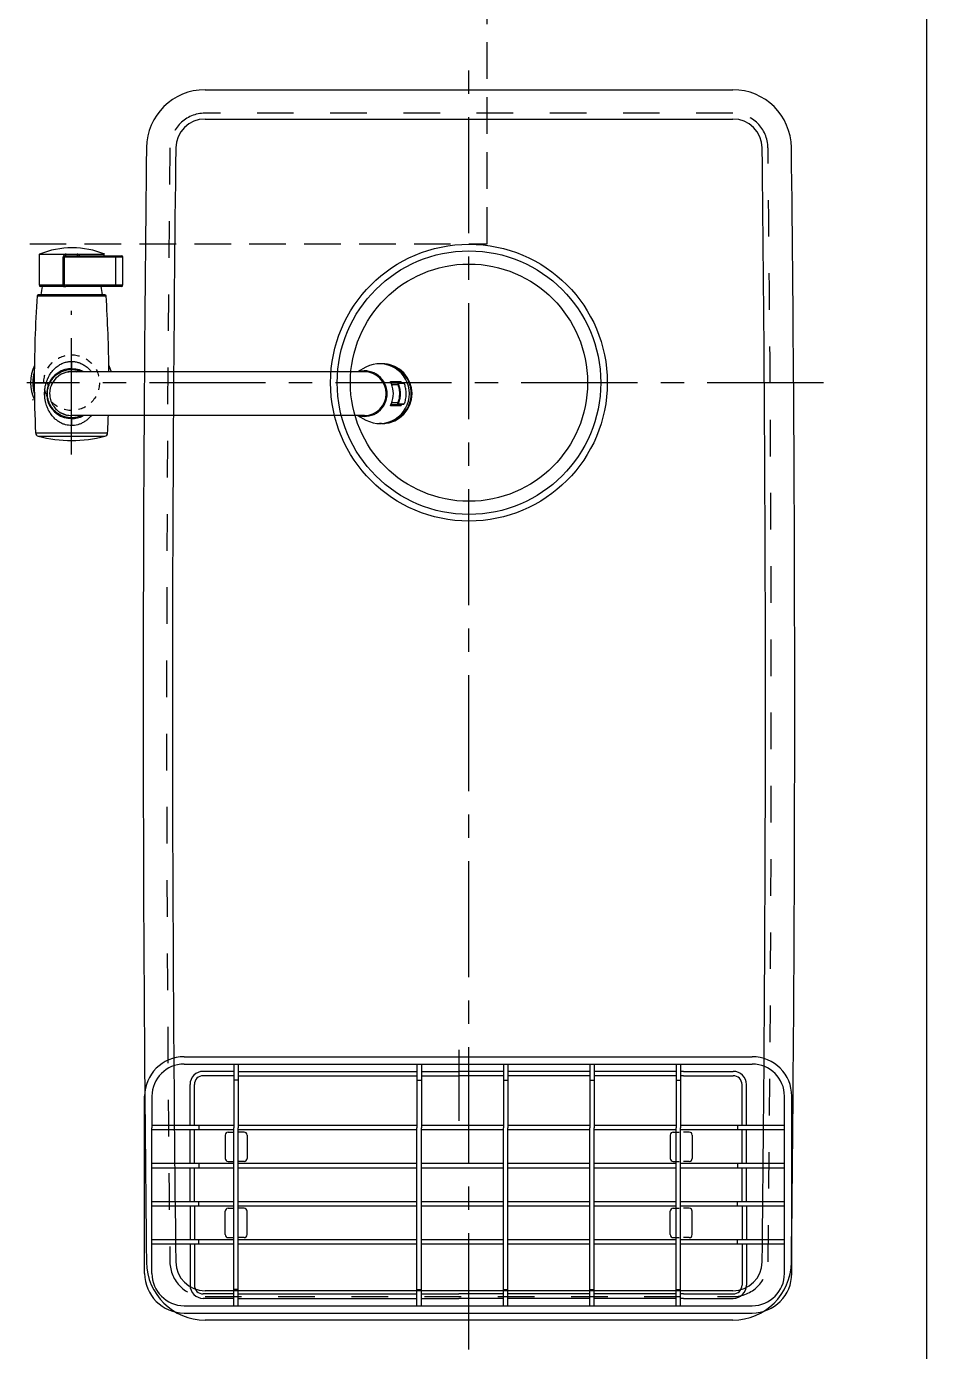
# Model space of a CAD drawing. Header units: millimetres. Extents: x -33000 to 294000, y 0 to 42408.
# Drawn here: x 50022 to 50636, y 13893 to 14798 of the extents above; entities that cross this region are included whole.
import ezdxf

# ---------------------------------------------------------------- set-up
doc = ezdxf.new("R2010")
doc.units = ezdxf.units.MM
doc.header["$LTSCALE"] = 50
for name, pattern in [('( Hidden )', [0.375, 0.25, -0.125]), ('CENTER', [50.8, 31.75, -6.35, 6.35, -6.35]), ('HIDDEN', [2, 1, -1])]:
    doc.linetypes.add(name, pattern=pattern)
doc.layers.add('arch', color=8, linetype='Continuous')

msp = doc.modelspace()

# ---------------------------------------------------------------- linework, layer by layer
at = {"layer": 'arch', "linetype": '( Hidden )', "ltscale": 2}
for p, q in [((50336.21, 14649.48), (50336.21, 15554.48)), ((49986.21, 14649.48), (50336.21, 14649.48))]:
    msp.add_line(p, q, dxfattribs=at)
at = {"layer": 'arch'}
for p, q in [((50636.21, 15554.48), (50636.21, 13134.6)), ((50143.46, 14754.6), (50503.95, 14754.6)), ((50143.46, 14734.6), (50503.95, 14734.6)), ((50129.2, 14094.41), (50517.2, 14094.41)), ((50316.7, 14099.05), (50316.7, 14050.55)), ((50129.2, 14089.41), (50517.2, 14089.41)), ((50163.2, 14089.41), (50163.2, 14045.91)), ((50166.2, 14089.41), (50166.2, 14045.91)), ((50288.2, 14089.41), (50288.2, 14045.91)), ((50291.2, 14089.41), (50291.2, 14045.91)), ((50347.2, 14089.41), (50347.2, 14045.91)), ((50350.2, 14089.41), (50350.2, 14045.91)), ((50406.2, 14089.41), (50406.2, 14045.91)), ((50409.2, 14089.41), (50409.2, 14045.91)), ((50465.2, 14089.41), (50465.2, 14045.91)), ((50468.2, 14089.41), (50468.2, 14045.91)), ((50163.2, 14084.41), (50142.2, 14084.41)), ((50163.2, 14081.41), (50142.2, 14081.41)), ((50166.2, 14078.41), (50163.2, 14078.41)), ((50166.2, 14084.41), (50288.2, 14084.41)), ((50166.2, 14081.41), (50288.2, 14081.41)), ((50288.2, 14078.41), (50291.2, 14078.41)), ((50291.2, 14084.41), (50316.7, 14084.41)), ((50291.2, 14081.41), (50316.7, 14081.41)), ((50347.2, 14084.41), (50316.7, 14084.41)), ((50347.2, 14081.41), (50316.7, 14081.41)), ((50347.2, 14078.41), (50350.2, 14078.41)), ((50406.2, 14084.41), (50350.2, 14084.41)), ((50406.2, 14081.41), (50350.2, 14081.41)), ((50406.2, 14078.41), (50409.2, 14078.41)), ((50465.2, 14084.41), (50409.2, 14084.41)), ((50465.2, 14081.41), (50409.2, 14081.41)), ((50465.2, 14078.41), (50468.2, 14078.41)), ((50470.2, 14084.41), (50468.2, 14084.41)), ((50470.2, 14081.41), (50468.2, 14081.41)), ((50470.2, 14084.41), (50504.2, 14084.41)), ((50470.2, 14081.41), (50504.2, 14081.41)), ((50102.2, 13951.05), (50102.2, 14067.41)), ((50107.2, 14067.41), (50107.2, 14045.91)), ((50133.2, 14047.41), (50133.2, 14075.41)), ((50136.2, 14047.41), (50136.2, 14075.41)), ((50510.2, 14047.41), (50510.2, 14075.41)), ((50513.2, 14047.41), (50513.2, 14075.41)), ((50539.2, 13946.41), (50539.2, 14067.41)), ((50544.2, 13946.41), (50544.2, 14067.41)), ((50102.2, 13946.41), (50102.2, 14045.91)), ((50163.2, 14047.41), (50107.2, 14047.41)), ((50107.2, 13946.41), (50107.2, 14045.91)), ((50163.2, 14044.41), (50107.2, 14044.41)), ((50133.2, 14021.41), (50133.2, 14044.41)), ((50136.2, 14021.41), (50136.2, 14044.41)), ((50139.2, 14047.41), (50139.2, 14044.41)), ((50157.2, 14040.91), (50157.2, 14024.91)), ((50159.2, 14042.91), (50163.2, 14042.91)), ((50163.2, 13924.41), (50163.2, 14045.91)), ((50288.2, 14047.41), (50166.2, 14047.41)), ((50166.2, 13924.41), (50166.2, 14045.91)), ((50288.2, 14044.41), (50166.2, 14044.41)), ((50170.2, 14042.91), (50166.2, 14042.91)), ((50172.2, 14040.91), (50172.2, 14024.91)), ((50288.2, 13924.41), (50288.2, 14045.91)), ((50347.2, 14047.41), (50291.2, 14047.41)), ((50291.2, 13924.41), (50291.2, 14045.91)), ((50347.2, 14044.41), (50291.2, 14044.41)), ((50347.2, 13924.41), (50347.2, 14045.91)), ((50406.2, 14047.41), (50350.2, 14047.41)), ((50350.2, 13924.41), (50350.2, 14045.91)), ((50406.2, 14044.41), (50350.2, 14044.41)), ((50406.2, 13924.41), (50406.2, 14045.91)), ((50465.2, 14047.41), (50409.2, 14047.41)), ((50409.2, 13924.41), (50409.2, 14045.91)), ((50465.2, 14044.41), (50409.2, 14044.41)), ((50461.2, 14040.91), (50461.2, 14024.91)), ((50463.2, 14042.91), (50467.2, 14042.91)), ((50465.2, 13924.41), (50465.2, 14045.91)), ((50539.2, 14047.41), (50468.2, 14047.41)), ((50468.2, 13924.41), (50468.2, 14045.91)), ((50539.2, 14044.41), (50468.2, 14044.41)), ((50474.2, 14042.91), (50470.2, 14042.91)), ((50476.2, 14040.91), (50476.2, 14024.91)), ((50507.2, 14047.41), (50507.2, 14044.41)), ((50510.2, 14021.41), (50510.2, 14044.41)), ((50513.2, 14021.41), (50513.2, 14044.41)), ((50159.2, 14022.91), (50163.2, 14022.91)), ((50170.2, 14022.91), (50166.2, 14022.91)), ((50463.2, 14022.91), (50467.2, 14022.91)), ((50474.2, 14022.91), (50470.2, 14022.91)), ((50163.2, 14021.41), (50107.2, 14021.41)), ((50163.2, 14018.41), (50107.2, 14018.41)), ((50133.2, 13995.41), (50133.2, 14018.41)), ((50136.2, 13995.41), (50136.2, 14018.41)), ((50139.2, 14021.41), (50139.2, 14018.41)), ((50288.2, 14021.41), (50166.2, 14021.41)), ((50288.2, 14018.41), (50166.2, 14018.41)), ((50347.2, 14021.41), (50291.2, 14021.41)), ((50347.2, 14018.41), (50291.2, 14018.41)), ((50406.2, 14021.41), (50350.2, 14021.41)), ((50406.2, 14018.41), (50350.2, 14018.41)), ((50465.2, 14021.41), (50409.2, 14021.41)), ((50465.2, 14018.41), (50409.2, 14018.41)), ((50539.2, 14021.41), (50468.2, 14021.41)), ((50539.2, 14018.41), (50468.2, 14018.41)), ((50507.2, 14021.41), (50507.2, 14018.41)), ((50510.2, 13995.41), (50510.2, 14018.41)), ((50513.2, 13995.41), (50513.2, 14018.41)), ((50163.2, 13995.41), (50107.2, 13995.41)), ((50139.2, 13992.41), (50139.2, 13995.41)), ((50288.2, 13995.41), (50166.2, 13995.41)), ((50347.2, 13995.41), (50291.2, 13995.41)), ((50406.2, 13995.41), (50350.2, 13995.41)), ((50465.2, 13995.41), (50409.2, 13995.41)), ((50539.2, 13995.41), (50468.2, 13995.41)), ((50507.2, 13992.41), (50507.2, 13995.41)), ((50163.2, 13992.41), (50107.2, 13992.41)), ((50133.2, 13992.41), (50133.2, 13969.41)), ((50136.2, 13992.41), (50136.2, 13969.41)), ((50157.2, 13972.91), (50157.2, 13988.91)), ((50159.2, 13990.91), (50163.2, 13990.91)), ((50288.2, 13992.41), (50166.2, 13992.41)), ((50170.2, 13990.91), (50166.2, 13990.91)), ((50172.2, 13972.91), (50172.2, 13988.91)), ((50347.2, 13992.41), (50291.2, 13992.41)), ((50406.2, 13992.41), (50350.2, 13992.41)), ((50465.2, 13992.41), (50409.2, 13992.41)), ((50461.2, 13972.91), (50461.2, 13988.91)), ((50463.2, 13990.91), (50467.2, 13990.91)), ((50539.2, 13992.41), (50468.2, 13992.41)), ((50474.2, 13990.91), (50470.2, 13990.91)), ((50476.2, 13972.91), (50476.2, 13988.91)), ((50510.2, 13992.41), (50510.2, 13969.41)), ((50513.2, 13992.41), (50513.2, 13969.41)), ((50163.2, 13969.41), (50107.2, 13969.41)), ((50139.2, 13966.41), (50139.2, 13969.41)), ((50159.2, 13970.91), (50163.2, 13970.91)), ((50170.2, 13970.91), (50166.2, 13970.91)), ((50288.2, 13969.41), (50166.2, 13969.41)), ((50347.2, 13969.41), (50291.2, 13969.41)), ((50406.2, 13969.41), (50350.2, 13969.41)), ((50465.2, 13969.41), (50409.2, 13969.41)), ((50463.2, 13970.91), (50467.2, 13970.91)), ((50539.2, 13969.41), (50468.2, 13969.41)), ((50474.2, 13970.91), (50470.2, 13970.91)), ((50507.2, 13966.41), (50507.2, 13969.41)), ((50163.2, 13966.41), (50107.2, 13966.41)), ((50133.2, 13966.41), (50133.2, 13938.41)), ((50136.2, 13966.41), (50136.2, 13938.41)), ((50288.2, 13966.41), (50166.2, 13966.41)), ((50347.2, 13966.41), (50291.2, 13966.41)), ((50406.2, 13966.41), (50350.2, 13966.41)), ((50465.2, 13966.41), (50409.2, 13966.41)), ((50539.2, 13966.41), (50468.2, 13966.41)), ((50510.2, 13966.41), (50510.2, 13938.41)), ((50513.2, 13966.41), (50513.2, 13938.41)), ((50163.2, 13932.41), (50142.2, 13932.41)), ((50503.95, 13934.6), (50143.46, 13934.6)), ((50166.2, 13935.41), (50163.2, 13935.41)), ((50166.2, 13932.41), (50288.2, 13932.41)), ((50288.2, 13935.41), (50291.2, 13935.41)), ((50291.2, 13932.41), (50316.7, 13932.41)), ((50347.2, 13932.41), (50316.7, 13932.41)), ((50347.2, 13935.41), (50350.2, 13935.41)), ((50406.2, 13932.41), (50350.2, 13932.41)), ((50406.2, 13935.41), (50409.2, 13935.41)), ((50465.2, 13932.41), (50409.2, 13932.41)), ((50465.2, 13935.41), (50468.2, 13935.41)), ((50470.2, 13932.41), (50468.2, 13932.41)), ((50470.2, 13932.41), (50504.2, 13932.41)), ((50129.2, 13924.41), (50517.2, 13924.41)), ((50163.2, 13929.41), (50142.2, 13929.41)), ((50166.2, 13929.41), (50288.2, 13929.41)), ((50291.2, 13929.41), (50316.7, 13929.41)), ((50347.2, 13929.41), (50316.7, 13929.41)), ((50406.2, 13929.41), (50350.2, 13929.41)), ((50465.2, 13929.41), (50409.2, 13929.41)), ((50470.2, 13929.41), (50468.2, 13929.41)), ((50470.2, 13929.41), (50504.2, 13929.41)), ((50129.2, 13919.41), (50517.2, 13919.41)), ((50503.95, 13914.6), (50143.46, 13914.6))]:
    msp.add_line(p, q, dxfattribs=at)
at = {"layer": 'arch', "linetype": 'CENTER', "ltscale": 0.05}
for p, q in [((50323.71, 13894.6), (50323.71, 14774.6)), ((50052.33, 14505.6), (50052.33, 14603.6)), ((50565.83, 14554.6), (50021.83, 14554.6))]:
    msp.add_line(p, q, dxfattribs=at)
at = {"layer": 'arch', "linetype": 'HIDDEN', "ltscale": 0.5}
for p, q in [((50503.95, 14738.6), (50143.46, 14738.6)), ((50143.46, 13930.6), (50503.95, 13930.6))]:
    msp.add_line(p, q, dxfattribs=at)
at = {"layer": 'arch', "ltscale": 1.5}
for p, q in [((50030.08, 14642.3), (50030.08, 14621.33)), ((50030.08, 14642.3), (50048.51, 14642.3)), ((50046.59, 14640.3), (50047.33, 14640.3)), ((50046.59, 14621.3), (50046.59, 14640.3)), ((50082.33, 14640.3), (50047.33, 14640.3)), ((50047.33, 14640.3), (50047.33, 14621.3)), ((50048.33, 14641.3), (50082.33, 14641.3)), ((50048.51, 14642.3), (50056.16, 14642.3)), ((50056.16, 14642.3), (50074.58, 14642.3)), ((50074.58, 14641.3), (50074.58, 14642.3)), ((50082.33, 14641.3), (50082.33, 14640.3)), ((50082.33, 14641.3), (50086.33, 14641.3)), ((50082.33, 14640.3), (50082.33, 14621.3)), ((50087.33, 14640.3), (50082.33, 14640.3)), ((50087.33, 14621.3), (50087.33, 14640.3)), ((50030.08, 14621.3), (50046.59, 14621.3)), ((50046.85, 14620.3), (50031.08, 14620.3)), ((50046.59, 14621.3), (50047.33, 14621.3)), ((50046.85, 14620.3), (50048.33, 14620.3)), ((50047.33, 14621.3), (50082.33, 14621.3)), ((50082.33, 14620.3), (50048.33, 14620.3)), ((50082.33, 14621.3), (50082.33, 14620.3)), ((50082.33, 14621.3), (50087.33, 14621.3)), ((50086.33, 14620.3), (50082.33, 14620.3)), ((50028.78, 14613.86), (50052.64, 14613.86)), ((50052.64, 14613.86), (50075.88, 14613.86)), ((50077.76, 14566.33), (50078.76, 14563.85)), ((50253.37, 14565.16), (50247.6, 14562.1)), ((50040.12, 14555.81), (50039.16, 14554.27)), ((50041.67, 14557.71), (50039.28, 14554.6)), ((50041.93, 14557.91), (50040.75, 14556.63)), ((50043.22, 14558.9), (50041.67, 14557.71)), ((50043.13, 14558.95), (50041.93, 14557.91)), ((50044.78, 14560.09), (50043.22, 14558.9)), ((50045.68, 14560.54), (50044.07, 14559.62)), ((50046.6, 14560.84), (50044.78, 14560.09)), ((50047.03, 14561.14), (50045.68, 14560.54)), ((50048.41, 14561.59), (50046.6, 14560.84)), ((50050.04, 14561.93), (50048.04, 14561.48)), ((50050.36, 14561.85), (50048.41, 14561.59)), ((50052.33, 14562.1), (50050.04, 14561.93)), ((50052.3, 14562.1), (50050.36, 14561.85)), ((50054.62, 14561.93), (50052.33, 14562.1)), ((50055.46, 14561.77), (50054.62, 14561.93)), ((50078.76, 14563.85), (50079.3, 14562.14)), ((50026.83, 14554.6), (50035, 14554.6)), ((50037.53, 14549.04), (50037.28, 14547.1)), ((50037.78, 14550.98), (50037.53, 14549.04)), ((50038.53, 14552.79), (50037.78, 14550.98)), ((50039.16, 14554.27), (50038.41, 14552.69)), ((50039.28, 14554.6), (50038.53, 14552.79)), ((50270.26, 14555.34), (50277.13, 14555.32)), ((50270.39, 14554.6), (50276.69, 14554.6)), ((50279.12, 14554.26), (50270.4, 14554.57)), ((50275.06, 14554.26), (50270.46, 14554.42)), ((50270.82, 14553.41), (50275.16, 14553.26)), ((50272.56, 14554.69), (50272.68, 14554.49)), ((50274.91, 14554.41), (50274.78, 14554.65)), ((50279.12, 14554.26), (50275.06, 14554.26)), ((50279.56, 14553.94), (50275.5, 14553.94)), ((50025.83, 14542.62), (50026.12, 14543.24)), ((50276.69, 14539.6), (50270.24, 14539.6)), ((50277.13, 14538.89), (50270.26, 14538.86)), ((50279.12, 14539.94), (50270.37, 14539.63)), ((50275.06, 14539.94), (50270.45, 14539.78)), ((50275.16, 14540.95), (50270.82, 14540.8)), ((50274.76, 14539.53), (50274.91, 14539.79)), ((50275.06, 14539.94), (50279.12, 14539.94)), ((50275.5, 14540.26), (50279.56, 14540.26)), ((50277.21, 14538.81), (50277.76, 14539.9)), ((50047.45, 14532.92), (50048.92, 14532.5)), ((50048.92, 14532.5), (50049.14, 14532.45)), ((50247.6, 14532.1), (50253.37, 14529.04)), ((50027.74, 14520.31), (50076.93, 14520.31)), ((50264.08, 14526.65), (50262.66, 14526.7)), ((50029.6, 14518.02), (50052.62, 14518.02)), ((50052.62, 14518.02), (50075.06, 14518.02))]:
    msp.add_line(p, q, dxfattribs=at)
at = {"layer": 'arch'}
for radius in [94.5, 90, 81]:
    msp.add_circle((50323.71, 14554.6, 0), radius, dxfattribs=at)
at = {"layer": 'arch', "linetype": 'HIDDEN', "ltscale": 0.1}
msp.add_circle((50052.33, 14554.6, 0), 19, dxfattribs=at)
at = {"layer": 'arch'}
for centre, radius, start, end in [((50143.46, 14714.6), 40, 90, 179.3192), ((50503.95, 14714.6), 40, 0.6808, 90), ((50143.46, 14714.6), 20, 90, 179.3192), ((50503.95, 14714.6), 20, 0.6808, 90), ((82122.46, 14334.6), 32021.25, 179.319198, 180.680802), ((82122.46, 14334.6), 32001.25, 179.319198, 180.680802), ((18524.96, 14334.6), 32001.25, 359.319198, 0.680802), ((18524.96, 14334.6), 32021.25, 359.319198, 0.680802), ((50129.2, 14067.41), 27, 90, 180), ((50517.2, 14067.41), 27, 0, 90), ((50129.2, 14067.41), 22, 90, 180), ((50517.2, 14067.41), 22, 0, 90), ((50142.2, 14075.41), 9, 90, 180), ((50142.2, 14075.41), 6, 90, 180), ((50504.2, 14075.41), 9, 0, 90), ((50504.2, 14075.41), 6, 0, 90), ((50159.2, 14040.91), 2, 90, 180), ((50170.2, 14040.91), 2, 0, 90), ((50463.2, 14040.91), 2, 90, 180), ((50474.2, 14040.91), 2, 0, 90), ((50159.2, 14024.91), 2, 180, 270), ((50170.2, 14024.91), 2, 270, 0), ((50463.2, 14024.91), 2, 180, 270), ((50474.2, 14024.91), 2, 270, 0), ((50159.2, 13988.91), 2, 90, 180), ((50170.2, 13988.91), 2, 0, 90), ((50463.2, 13988.91), 2, 90, 180), ((50474.2, 13988.91), 2, 0, 90), ((50159.2, 13972.91), 2, 180, 270), ((50170.2, 13972.91), 2, 270, 0), ((50463.2, 13972.91), 2, 180, 270), ((50474.2, 13972.91), 2, 270, 0), ((50143.46, 13954.6), 40, 180.6808, 270), ((50143.46, 13954.6), 20, 180.6808, 270), ((50503.95, 13954.6), 20, 270, 359.3192), ((50503.95, 13954.6), 40, 270, 359.3192), ((50129.2, 13946.41), 27, 180, 270), ((50129.2, 13946.41), 22, 180, 270), ((50517.2, 13946.41), 27, 270, 0), ((50517.2, 13946.41), 22, 270, 0), ((50142.2, 13938.41), 9, 180, 270), ((50142.2, 13938.41), 6, 180, 270), ((50504.2, 13938.41), 6, 270, 0), ((50504.2, 13938.41), 9, 270, 0)]:
    msp.add_arc(centre, radius, start, end, dxfattribs=at)
at = {"layer": 'arch', "linetype": 'HIDDEN', "ltscale": 0.5}
for centre, radius, start, end in [((50143.46, 14714.6), 24, 90, 179.3192), ((50503.95, 14714.6), 24, 0.6808, 90), ((82122.46, 14334.6), 32005.25, 179.319198, 180.680802), ((18524.96, 14334.6), 32005.25, 359.319198, 0.680802), ((50143.46, 13954.6), 24, 180.6808, 270), ((50503.95, 13954.6), 24, 270, 359.3192)]:
    msp.add_arc(centre, radius, start, end, dxfattribs=at)
at = {"layer": 'arch', "ltscale": 1.5}
for centre, radius, start, end in [((50052.71, 14588.25), 58.46, 90, 112.37215), ((50052.71, 14588.25), 58.46, 67.62785, 90), ((50048.33, 14640.3), 1, 90, 180), ((50046.92, 14642.06), 1.6, 331.75898, 8.71749), ((50057.74, 14642.06), 1.6, 171.28251, 208.24102), ((50086.33, 14640.3), 1, 0, 90), ((50031.08, 14621.3), 1, 179.99962, 269.99952), ((50081.09, 14609.67), 50, 167.72563, 174.34183), ((50047.75, 14621.07), 1.19, 168.64782, 220.29285), ((50048.33, 14621.3), 1, 180, 270), ((50023.58, 14609.67), 50, 5.65817, 12.4), ((50086.33, 14621.3), 1, 270, 0), ((50927.83, 14554.6), 901, 176.22933, 180), ((50029.58, 14613.8), 0.8, 90, 176.22933), ((50075.08, 14613.8), 0.8, 3.77067, 90), ((49176.83, 14554.6), 901, 0.47708, 3.77067), ((50052.33, 14554.6), 28, 155.22853, 204.92098), ((50262.77, 14547.25), 20.23, 359.59038, 117.69874), ((50263.96, 14547.1), 20.45, 270.34055, 93.64605), ((50263.94, 14547.1), 20.4, 270.39205, 89.60795), ((50264.4, 14547.1), 20.44, 272.67103, 87.32897), ((50052.33, 14554.6), 26.5, 163.97545, 196.11777), ((50052.33, 14547.1), 17.05, 62.68373, 270), ((50252.43, 14547.19), 15.46, 359.66958, 104.11983), ((50252.23, 14547.1), 15, 270.38198, 89.61802), ((50676.83, 14554.6), 650, 180, 183.02446), ((50052.33, 14547.1), 15, 180, 211.71442), ((50252.43, 14547.01), 15.45, 255.48142, 0.33145), ((50262.77, 14546.96), 20.23, 242.30125, 0.40962), ((50255.05, 14547.1), 17.04, 336.84919, 23.15081), ((50275.04, 14553.77), 0.496, 20.77727, 87.85417), ((50294.07, 14500.35), 56.18, 109.163, 109.6732), ((50276.68, 14555.1), 0.499, 270.89361, 25.53992), ((50279.1, 14553.77), 0.496, 20.78013, 87.85131), ((50052.33, 14547.1), 15, 216.1839, 244.2898), ((50275.04, 14540.44), 0.496, 272.14612, 339.22275), ((50294.08, 14593.88), 56.22, 250.32735, 250.83726), ((50276.68, 14539.1), 0.499, 334.46005, 89.10655), ((50279.1, 14540.44), 0.496, 272.14898, 339.2199), ((50052.33, 14547.1), 17.05, 270, 297.57942), ((49427.83, 14554.6), 650, 356.97554, 358.01591), ((50030.24, 14520.44), 2.5, 183.02446, 255.37158), ((50074.43, 14520.44), 2.5, 284.62842, 356.97554), ((50052.33, 14605.1), 90, 255.37156, 284.62844)]:
    msp.add_arc(centre, radius, start, end, dxfattribs=at)
for points, knots in [([(50048.51, 14642.3, 0), (50048.35, 14642.29, 0), (50047.97, 14642.26, 0), (50047.43, 14642, 0), (50046.96, 14641.55, 0), (50046.65, 14640.96, 0), (50046.61, 14640.52, 0), (50046.59, 14640.3, 0)], [0, 0, 0, 0, 0.1540213, 0.3679035, 0.5784676, 0.7882413, 1, 1, 1, 1]), ([(50057.81, 14641.3, 0), (50057.81, 14641.31, 0), (50057.73, 14641.53, 0), (50057.39, 14641.87, 0), (50056.82, 14642.23, 0), (50056.38, 14642.28, 0), (50056.16, 14642.3, 0)], [0, 0, 0, 0, 0.014699, 0.347545, 0.67527, 1, 1, 1, 1]), ([(50052.33, 14614.6, 0), (50050.95, 14614.6, 0), (50048.09, 14614.6, 0), (50043.85, 14614.6, 0), (50039.77, 14614.6, 0), (50036.13, 14614.6, 0), (50033.66, 14614.6, 0), (50032.1, 14614.6, 0), (50030.86, 14614.6, 0), (50029.81, 14614.6, 0), (50029.66, 14614.6, 0), (50029.58, 14614.6, 0)], [0, 0, 0, 0, 0.116497, 0.239972, 0.36858, 0.499917, 0.631255, 0.695634, 0.760028, 0.883503, 1, 1, 1, 1]), ([(50075.08, 14614.6, 0), (50075.01, 14614.6, 0), (50074.86, 14614.6, 0), (50073.59, 14614.6, 0), (50071.49, 14614.6, 0), (50068.54, 14614.6, 0), (50065.49, 14614.6, 0), (50062.82, 14614.6, 0), (50060.08, 14614.6, 0), (50056.58, 14614.6, 0), (50053.72, 14614.6, 0), (50052.33, 14614.6, 0)], [0, 0, 0, 0, 0.116497, 0.239972, 0.36858, 0.499917, 0.631255, 0.695634, 0.760028, 0.883503, 1, 1, 1, 1]), ([(50035, 14554.6, 0), (50035.24, 14555.33, 0), (50035.72, 14556.77, 0), (50036.71, 14558.85, 0), (50038.09, 14561.18, 0), (50039.99, 14563.56, 0), (50042.39, 14565.71, 0), (50044.9, 14567.3, 0), (50047.42, 14568.35, 0), (50049.9, 14568.96, 0), (50051.54, 14569.04, 0), (50052.33, 14569.07, 0)], [0, 0, 0, 0, 0.094295, 0.188159, 0.290296, 0.437335, 0.573663, 0.696085, 0.805279, 0.905105, 1, 1, 1, 1]), ([(50052.33, 14569.07, 0), (50052.33, 14568.45, 0), (50052.33, 14567.49, 0), (50052.33, 14566.35, 0), (50052.33, 14565.56, 0), (50052.33, 14564.93, 0), (50052.33, 14564.32, 0), (50052.33, 14564.22, 0), (50052.33, 14564.15, 0)], [0, 0, 0, 0, 0.239677, 0.368502, 0.5, 0.631498, 0.760323, 1, 1, 1, 1]), ([(50052.33, 14569.07, 0), (50053.16, 14569.03, 0), (50054.85, 14568.95, 0), (50057.37, 14568.31, 0), (50059.88, 14567.24, 0), (50062.36, 14565.63, 0), (50064.37, 14563.9, 0), (50065.36, 14562.58, 0), (50065.72, 14562.1, 0)], [0, 0, 0, 0, 0.15392, 0.312558, 0.482528, 0.671962, 0.882484, 1, 1, 1, 1]), ([(50052.33, 14530.55, 0), (50051.32, 14530.61, 0), (50049.24, 14530.72, 0), (50046.16, 14531.64, 0), (50043.19, 14533.16, 0), (50040.55, 14535.32, 0), (50038.4, 14537.96, 0), (50036.86, 14540.93, 0), (50035.97, 14544.01, 0), (50035.69, 14547.1, 0), (50035.97, 14550.19, 0), (50036.86, 14553.28, 0), (50038.4, 14556.24, 0), (50040.55, 14558.89, 0), (50043.19, 14561.04, 0), (50046.16, 14562.57, 0), (50049.24, 14563.49, 0), (50051.32, 14563.6, 0), (50052.33, 14563.65, 0)], [0, 0, 0, 0, 0.058258, 0.1200057, 0.1843204, 0.25, 0.3156796, 0.3799943, 0.441742, 0.5, 0.558258, 0.6200056, 0.6843204, 0.75, 0.8156796, 0.8799943, 0.941742, 1, 1, 1, 1]), ([(50252.33, 14562.1, 0), (50251.98, 14562.1, 0), (50251.29, 14562.1, 0), (50250.04, 14562.1, 0), (50249.56, 14562.1, 0), (50246.4, 14562.1, 0), (50243.89, 14562.1, 0), (50241.36, 14562.1, 0), (50239.41, 14562.1, 0), (50235.21, 14562.1, 0), (50231.49, 14562.1, 0), (50227.47, 14562.1, 0), (50223.91, 14562.1, 0), (50218.72, 14562.1, 0), (50213.72, 14562.1, 0), (50208.58, 14562.1, 0), (50203.99, 14562.1, 0), (50198.81, 14562.1, 0), (50193.88, 14562.1, 0), (50188.96, 14562.1, 0), (50184, 14562.1, 0), (50179.17, 14562.1, 0), (50173.83, 14562.1, 0), (50168.57, 14562.1, 0), (50162.81, 14562.1, 0), (50156.65, 14562.1, 0), (50149.93, 14562.1, 0), (50143.31, 14562.1, 0), (50136.65, 14562.1, 0), (50130.21, 14562.1, 0), (50124.04, 14562.1, 0), (50118.5, 14562.1, 0), (50112.83, 14562.1, 0), (50107.25, 14562.1, 0), (50101.49, 14562.1, 0), (50096.89, 14562.1, 0), (50091.79, 14562.1, 0), (50086.75, 14562.1, 0), (50081.1, 14562.1, 0), (50077.41, 14562.1, 0), (50073.18, 14562.1, 0), (50069.4, 14562.1, 0), (50065.26, 14562.1, 0), (50063.39, 14562.1, 0), (50060.96, 14562.1, 0), (50058.8, 14562.1, 0), (50056.21, 14562.1, 0), (50055.13, 14562.1, 0), (50054.39, 14562.1, 0), (50053.49, 14562.1, 0), (50051.97, 14562.1, 0), (50052.42, 14562.1, 0), (50052.29, 14562.1, 0), (50052.31, 14562.1, 0), (50052.31, 14562.1, 0), (50052.31, 14562.1, 0)], [0, 0, 0, 0, 0.023735, 0.047288, 0.070469, 0.093038, 0.110531, 0.127943, 0.145438, 0.162996, 0.180907, 0.198801, 0.216689, 0.234513, 0.252419, 0.270331, 0.288241, 0.303102, 0.318059, 0.333017, 0.347975, 0.36293, 0.377816, 0.392774, 0.407732, 0.426537, 0.445201, 0.464001, 0.482806, 0.501608, 0.518569, 0.535661, 0.552756, 0.56985, 0.58688, 0.603975, 0.62107, 0.639876, 0.658646, 0.67744, 0.696239, 0.715043, 0.731781, 0.748497, 0.765177, 0.781893, 0.798723, 0.815516, 0.832308, 0.849243, 0.87701, 0.906046, 0.935057, 0.964042, 1, 1, 1, 1]), ([(50052.33, 14563.65, 0), (50053.34, 14563.59, 0), (50055.41, 14563.46, 0), (50057.74, 14562.88, 0), (50058.93, 14562.24, 0), (50059.17, 14562.1, 0)], [0, 0, 0, 0, 0.4275673, 0.8807457, 1, 1, 1, 1]), ([(50052.33, 14525.28, 0), (50050.92, 14525.39, 0), (50048.78, 14525.55, 0), (50046.03, 14526.56, 0), (50043.93, 14527.63, 0), (50041.84, 14529.12, 0), (50039.87, 14530.98, 0), (50038.1, 14533.18, 0), (50036.79, 14535.35, 0), (50035.86, 14537.33, 0), (50035.22, 14539.02, 0), (50034.65, 14540.93, 0), (50034.2, 14543.06, 0), (50033.93, 14545.36, 0), (50033.87, 14547.62, 0), (50034.01, 14549.88, 0), (50034.35, 14552.23, 0), (50034.77, 14553.78, 0), (50035, 14554.6, 0)], [0, 0, 0, 0, 0.104654, 0.1588, 0.219811, 0.285748, 0.357212, 0.432528, 0.508778, 0.556466, 0.603038, 0.648789, 0.708577, 0.767063, 0.821628, 0.876535, 0.93507, 1, 1, 1, 1]), ([(50036.3, 14552.9, 0), (50036.32, 14553.01, 0), (50036.35, 14553.22, 0), (50036.12, 14553.63, 0), (50035.7, 14554.1, 0), (50035.23, 14554.43, 0), (50035, 14554.6, 0)], [0, 0, 0, 0, 0.233552, 0.481549, 0.739099, 1, 1, 1, 1]), ([(50270.71, 14553.8, 0), (50270.62, 14554.02, 0), (50270.44, 14554.44, 0), (50270.29, 14554.87, 0), (50270.22, 14555.12, 0), (50270.2, 14555.25, 0), (50270.21, 14555.33, 0), (50270.24, 14555.34, 0), (50270.26, 14555.34, 0)], [0, 0, 0, 0, 0.285849, 0.547332, 0.66477, 0.779165, 0.889798, 1, 1, 1, 1]), ([(50275.05, 14554.17, 0), (50275.05, 14554.12, 0), (50275.05, 14554.01, 0), (50275.09, 14553.75, 0), (50275.12, 14553.49, 0), (50275.15, 14553.34, 0), (50275.16, 14553.26, 0)], [0, 0, 0, 0, 0.278991, 0.600937, 0.790968, 1, 1, 1, 1]), ([(50275.16, 14553.26, 0), (50275.48, 14552.19, 0), (50276.1, 14550.11, 0), (50276.29, 14546.94, 0), (50276.04, 14543.86, 0), (50275.46, 14541.93, 0), (50275.16, 14540.95, 0)], [0, 0, 0, 0, 0.266176, 0.518298, 0.754813, 1, 1, 1, 1]), ([(50275.5, 14553.94, 0), (50275.5, 14553.94, 0), (50275.49, 14553.94, 0), (50275.49, 14553.9, 0), (50275.5, 14553.83, 0), (50275.53, 14553.73, 0), (50275.57, 14553.6, 0), (50275.61, 14553.5, 0), (50275.63, 14553.42, 0)], [0, 0, 0, 0, 0.116652, 0.231016, 0.456292, 0.586382, 0.719491, 1, 1, 1, 1]), ([(50275.82, 14554.38, 0), (50275.8, 14554.42, 0), (50275.72, 14554.54, 0), (50275.64, 14554.59, 0), (50275.61, 14554.6, 0), (50275.6, 14554.6, 0)], [0, 0, 0, 0, 0.298202, 0.831968, 1, 1, 1, 1]), ([(50275.63, 14553.42, 0), (50275.95, 14552.35, 0), (50276.59, 14550.21, 0), (50276.8, 14546.94, 0), (50276.53, 14543.76, 0), (50275.93, 14541.78, 0), (50275.63, 14540.78, 0)], [0, 0, 0, 0, 0.260366, 0.518302, 0.757842, 1, 1, 1, 1]), ([(50276.69, 14554.6, 0), (50276.7, 14554.6, 0), (50276.74, 14554.59, 0), (50276.84, 14554.52, 0), (50276.95, 14554.41, 0), (50277.03, 14554.34, 0)], [0, 0, 0, 0, 0.230416, 0.474029, 1, 1, 1, 1]), ([(50277.13, 14555.32, 0), (50277.15, 14555.31, 0), (50277.19, 14555.3, 0), (50277.32, 14555.19, 0), (50277.44, 14555.02, 0), (50277.52, 14554.9, 0)], [0, 0, 0, 0, 0.236755, 0.477045, 1, 1, 1, 1]), ([(50277.52, 14554.9, 0), (50277.62, 14554.75, 0), (50277.73, 14554.57, 0), (50277.83, 14554.34, 0), (50277.84, 14554.31, 0)], [0, 0, 0, 0, 0.87589, 1, 1, 1, 1]), ([(50279.81, 14553.42, 0), (50279.79, 14553.49, 0), (50279.74, 14553.62, 0), (50279.68, 14553.76, 0), (50279.63, 14553.85, 0), (50279.6, 14553.9, 0), (50279.58, 14553.94, 0), (50279.57, 14553.94, 0), (50279.56, 14553.94, 0)], [0, 0, 0, 0, 0.2560888, 0.4986105, 0.6260845, 0.7512545, 0.8747365, 1, 1, 1, 1]), ([(50279.81, 14540.78, 0), (50280.12, 14541.86, 0), (50280.74, 14543.99, 0), (50280.95, 14547.26, 0), (50280.69, 14550.44, 0), (50280.11, 14552.43, 0), (50279.81, 14553.42, 0)], [0, 0, 0, 0, 0.2603484, 0.5182671, 0.7578247, 1, 1, 1, 1]), ([(50039.32, 14539.6, 0), (50039.72, 14539.08, 0), (50040.52, 14538.05, 0), (50041.32, 14537.01, 0), (50041.73, 14536.5, 0)], [0, 0, 0, 0, 0.5002251, 1, 1, 1, 1]), ([(50270.26, 14538.86, 0), (50270.24, 14538.87, 0), (50270.21, 14538.87, 0), (50270.2, 14538.95, 0), (50270.22, 14539.08, 0), (50270.28, 14539.32, 0), (50270.44, 14539.76, 0), (50270.62, 14540.18, 0), (50270.71, 14540.4, 0)], [0, 0, 0, 0, 0.1070964, 0.2145846, 0.3298346, 0.4482603, 0.7120825, 1, 1, 1, 1]), ([(50275.06, 14539.94, 0), (50275.05, 14539.95, 0), (50275.05, 14539.96, 0), (50275.04, 14540.02, 0), (50275.05, 14540.09, 0), (50275.05, 14540.12, 0)], [0, 0, 0, 0, 0.328996, 0.662123, 1, 1, 1, 1]), ([(50275.05, 14540.12, 0), (50275.05, 14540.17, 0), (50275.06, 14540.28, 0), (50275.09, 14540.49, 0), (50275.13, 14540.74, 0), (50275.15, 14540.88, 0), (50275.16, 14540.95, 0)], [0, 0, 0, 0, 0.212345, 0.565069, 0.772389, 1, 1, 1, 1]), ([(50275.63, 14540.78, 0), (50275.61, 14540.72, 0), (50275.56, 14540.59, 0), (50275.52, 14540.44, 0), (50275.5, 14540.35, 0), (50275.49, 14540.3, 0), (50275.49, 14540.27, 0), (50275.5, 14540.27, 0), (50275.5, 14540.26, 0)], [0, 0, 0, 0, 0.2560924, 0.4986156, 0.626094, 0.7512595, 0.8747387, 1, 1, 1, 1]), ([(50275.82, 14539.83, 0), (50275.8, 14539.78, 0), (50275.72, 14539.67, 0), (50275.64, 14539.61, 0), (50275.61, 14539.6, 0), (50275.6, 14539.6, 0)], [0, 0, 0, 0, 0.298201, 0.8319672, 1, 1, 1, 1]), ([(50277.03, 14539.87, 0), (50276.95, 14539.79, 0), (50276.84, 14539.68, 0), (50276.74, 14539.61, 0), (50276.7, 14539.61, 0), (50276.69, 14539.6, 0)], [0, 0, 0, 0, 0.524413, 0.768845, 1, 1, 1, 1]), ([(50277.52, 14539.3, 0), (50277.44, 14539.18, 0), (50277.32, 14539.01, 0), (50277.19, 14538.9, 0), (50277.15, 14538.89, 0), (50277.13, 14538.89, 0)], [0, 0, 0, 0, 0.519272, 0.761369, 1, 1, 1, 1]), ([(50279.56, 14540.26, 0), (50279.57, 14540.27, 0), (50279.58, 14540.27, 0), (50279.61, 14540.31, 0), (50279.65, 14540.38, 0), (50279.69, 14540.48, 0), (50279.75, 14540.6, 0), (50279.79, 14540.71, 0), (50279.81, 14540.78, 0)], [0, 0, 0, 0, 0.116665, 0.231016, 0.456291, 0.586386, 0.71949, 1, 1, 1, 1]), ([(50044.84, 14534.11, 0), (50045.12, 14533.99, 0), (50045.53, 14533.83, 0), (50046.11, 14533.59, 0), (50046.43, 14533.46, 0), (50046.74, 14533.33, 0), (50047.13, 14533.16, 0), (50047.75, 14532.91, 0), (50048.17, 14532.73, 0), (50048.46, 14532.61, 0)], [0, 0, 0, 0, 0.258738, 0.36777, 0.418985, 0.471036, 0.583824, 0.711878, 1, 1, 1, 1]), ([(50048.46, 14532.61, 0), (50049.11, 14532.53, 0), (50050.41, 14532.36, 0), (50051.71, 14532.19, 0), (50052.36, 14532.1, 0)], [0, 0, 0, 0, 0.500004, 1, 1, 1, 1]), ([(50252.33, 14532.1, 0), (50251.97, 14532.1, 0), (50251.25, 14532.1, 0), (50249.96, 14532.1, 0), (50249.58, 14532.1, 0), (50246.34, 14532.1, 0), (50243.81, 14532.1, 0), (50241.28, 14532.1, 0), (50239.44, 14532.1, 0), (50235.14, 14532.1, 0), (50231.42, 14532.1, 0), (50227.4, 14532.1, 0), (50223.94, 14532.1, 0), (50218.67, 14532.1, 0), (50213.66, 14532.1, 0), (50208.52, 14532.1, 0), (50203.99, 14532.1, 0), (50198.79, 14532.1, 0), (50193.84, 14532.1, 0), (50188.93, 14532.1, 0), (50183.97, 14532.1, 0), (50179.18, 14532.1, 0), (50173.82, 14532.1, 0), (50168.55, 14532.1, 0), (50162.8, 14532.1, 0), (50156.65, 14532.1, 0), (50149.92, 14532.1, 0), (50143.32, 14532.1, 0), (50136.67, 14532.1, 0), (50130.22, 14532.1, 0), (50124.04, 14532.1, 0), (50118.54, 14532.1, 0), (50112.86, 14532.1, 0), (50107.28, 14532.1, 0), (50101.48, 14532.1, 0), (50096.94, 14532.1, 0), (50092.15, 14532.1, 0), (50087.65, 14532.1, 0), (50083, 14532.1, 0), (50079.33, 14532.1, 0), (50076.04, 14532.1, 0), (50072.59, 14532.1, 0), (50069.21, 14532.1, 0), (50065.23, 14532.1, 0), (50063.47, 14532.1, 0), (50061.05, 14532.1, 0), (50058.88, 14532.1, 0), (50056.21, 14532.1, 0), (50055.16, 14532.1, 0), (50054.44, 14532.1, 0), (50053.53, 14532.1, 0), (50051.95, 14532.1, 0), (50052.44, 14532.1, 0), (50052.39, 14532.1, 0), (50052.36, 14532.1, 0)], [0, 0, 0, 0, 0.0254279, 0.0506647, 0.0755124, 0.0997149, 0.1184952, 0.1371574, 0.1558424, 0.1745825, 0.1937654, 0.212968, 0.2321801, 0.2512921, 0.2704805, 0.2896634, 0.3088482, 0.3247544, 0.3407804, 0.3568054, 0.3728318, 0.3888612, 0.4048049, 0.4208316, 0.4368565, 0.4570037, 0.4769826, 0.4971316, 0.5172763, 0.5374228, 0.5555773, 0.5738942, 0.5922085, 0.6105237, 0.6287651, 0.6470837, 0.6653965, 0.6821849, 0.6989782, 0.7156358, 0.7324326, 0.7492246, 0.7660107, 0.7839162, 0.8018204, 0.8197101, 0.8376392, 0.8556648, 0.8736487, 0.891815, 0.9101241, 0.9395273, 0.9696787, 1, 1, 1, 1]), ([(50059.17, 14532.1, 0), (50058.93, 14531.97, 0), (50057.74, 14531.33, 0), (50055.41, 14530.74, 0), (50053.34, 14530.61, 0), (50052.33, 14530.55, 0)], [0, 0, 0, 0, 0.1192541, 0.5724327, 1, 1, 1, 1]), ([(50065.66, 14532.1, 0), (50065.35, 14531.72, 0), (50064.46, 14530.64, 0), (50062.82, 14529.11, 0), (50060.74, 14527.63, 0), (50058.64, 14526.55, 0), (50056.53, 14525.81, 0), (50054.44, 14525.36, 0), (50053.03, 14525.31, 0), (50052.33, 14525.28, 0)], [0, 0, 0, 0, 0.097418, 0.27945, 0.443959, 0.597989, 0.734728, 0.869485, 1, 1, 1, 1]), ([(50052.33, 14530.05, 0), (50052.33, 14529.99, 0), (50052.33, 14529.85, 0), (50052.33, 14528.75, 0), (50052.33, 14527.15, 0), (50052.33, 14525.89, 0), (50052.33, 14525.28, 0)], [0, 0, 0, 0, 0.240682, 0.5, 0.759318, 1, 1, 1, 1])]:
    msp.add_open_spline(points, degree=3, knots=knots, dxfattribs=at)

doc.saveas('drawing.dxf')
